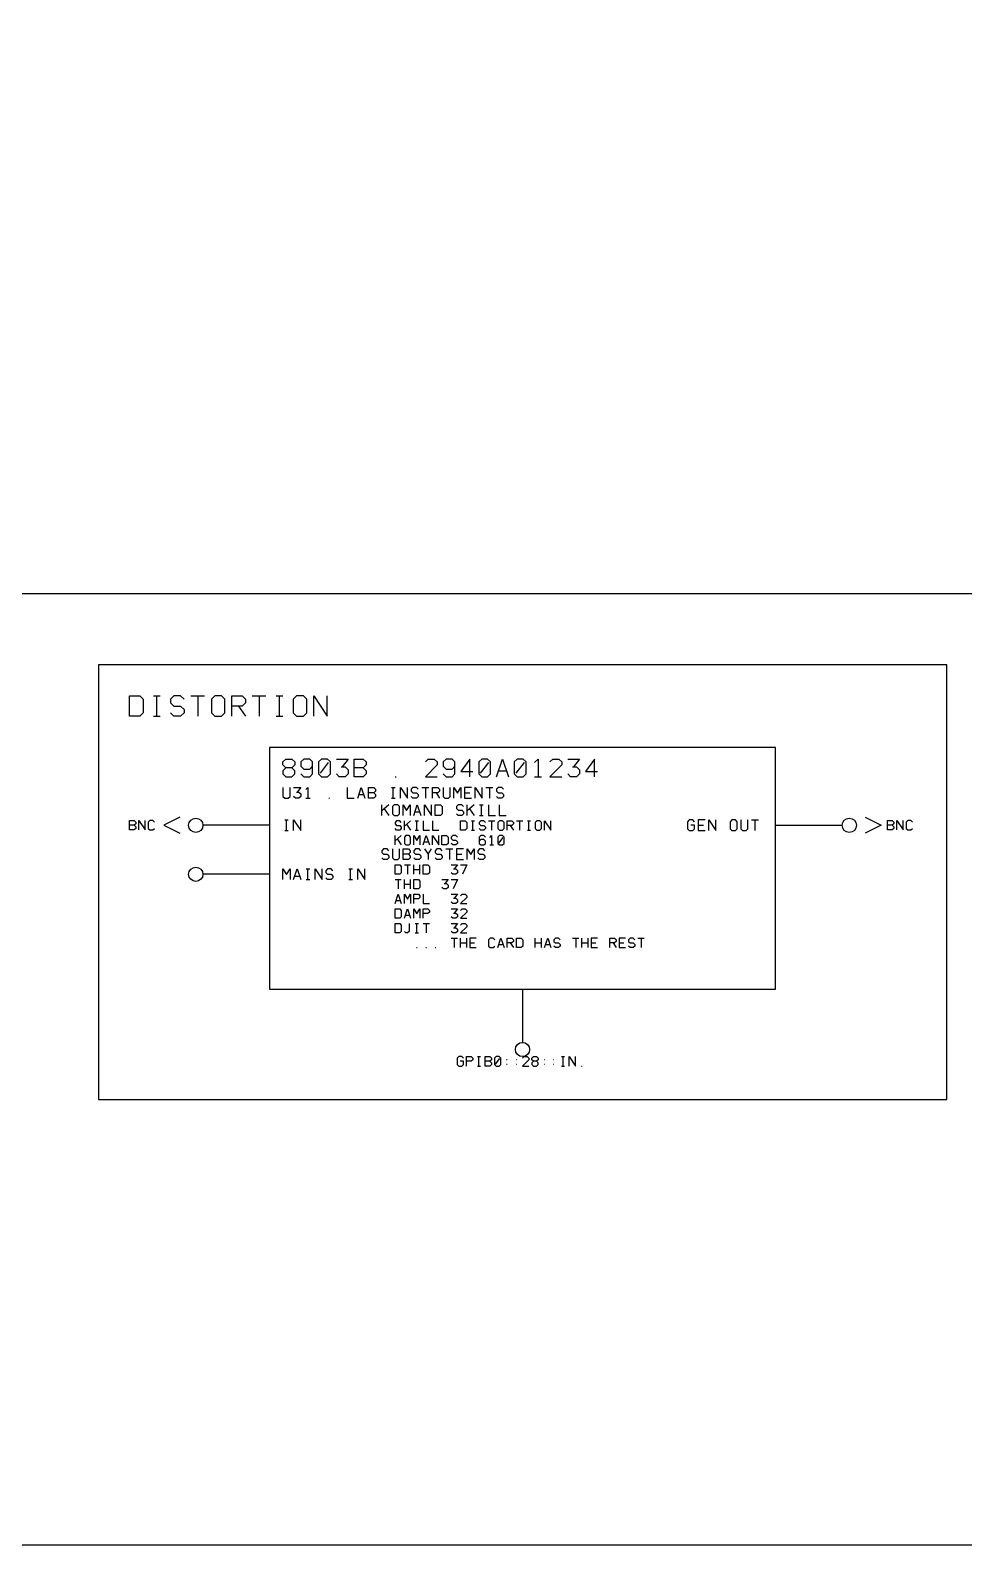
# Model space of a CAD drawing. Header units: millimetres. Extents: x 10 to 2534, y 10 to 1372.
# Drawn here: x 816.8 to 1026.6, y 9.6 to 350 of the extents above; entities that cross this region are included whole.
import ezdxf

# ---------------------------------------------------------------- set-up
doc = ezdxf.new("R2010")
doc.units = ezdxf.units.MM
for name, color, linetype, lineweight in [('DEVICE', 7, 'CONTINUOUS', 25), ('GROUP', 6, 'CONTINUOUS', 25), ('LABEL', 8, 'CONTINUOUS', 25), ('PANE', 250, 'CONTINUOUS', 25), ('POINT', 4, 'CONTINUOUS', 25), ('PORT_BUS', 5, 'CONTINUOUS', 25), ('PORT_IN', 3, 'CONTINUOUS', 25), ('PORT_OUT', 30, 'CONTINUOUS', 25), ('PORTAL', 2, 'CONTINUOUS', 25), ('SHEET', 7, 'CONTINUOUS', 25)]:
    doc.layers.add(name, color=color, linetype=linetype, lineweight=lineweight)

msp = doc.modelspace()

# ---------------------------------------------------------------- linework, layer by layer
at = {"layer": 'DEVICE'}
msp.add_lwpolyline([(870.6, 134.5), (984.3, 134.5), (984.3, 188.8), (870.6, 188.8)], close=True, dxfattribs=at)
at = {"layer": 'GROUP'}
for points in [[(24, 223.4), (1535.9, 223.4), (1535.9, 1327.2), (24, 1327.2)], [(832.1, 109.7), (1022.8, 109.7), (1022.8, 207.4), (832.1, 207.4)]]:
    msp.add_lwpolyline(points, close=True, dxfattribs=at)
for points in [[(839.1, 195.8), (839.1, 200.4), (841.4, 200.4), (842.166667, 199.633333), (842.166667, 196.566667), (841.4, 195.8), (839.1, 195.8)], [(844.466667, 200.4), (846, 200.4)], [(845.233333, 195.8), (845.233333, 200.4)], [(851.366667, 199.633333), (850.6, 200.4), (849.066667, 200.4), (848.3, 199.633333), (848.3, 198.866667), (849.066667, 198.1), (850.6, 198.1), (851.366667, 197.333333), (851.366667, 196.566667), (850.6, 195.8), (849.066667, 195.8), (848.3, 196.566667)], [(852.9, 200.4), (855.966667, 200.4)], [(854.433333, 200.4), (854.433333, 195.8)], [(858.266667, 195.8), (859.8, 195.8), (860.566667, 196.566667), (860.566667, 199.633333), (859.8, 200.4), (858.266667, 200.4), (857.5, 199.633333), (857.5, 196.566667), (858.266667, 195.8)], [(862.1, 195.8), (862.1, 200.4), (864.4, 200.4), (865.166667, 199.633333), (865.166667, 198.866667), (864.4, 198.1), (862.1, 198.1)], [(863.633333, 198.1), (865.166667, 195.8)], [(866.7, 200.4), (869.766667, 200.4)], [(868.233333, 200.4), (868.233333, 195.8)], [(872.066667, 200.4), (873.6, 200.4)], [(872.833333, 195.8), (872.833333, 200.4)], [(876.666667, 195.8), (878.2, 195.8), (878.966667, 196.566667), (878.966667, 199.633333), (878.2, 200.4), (876.666667, 200.4), (875.9, 199.633333), (875.9, 196.566667), (876.666667, 195.8)], [(880.5, 195.8), (880.5, 200.4), (883.566667, 195.8), (883.566667, 200.4)], [(844.466667, 195.8), (846, 195.8)], [(872.066667, 195.8), (873.6, 195.8)]]:
    msp.add_lwpolyline(points, dxfattribs=at)
at = {"layer": 'LABEL'}
for points in [[(874.266667, 184.2), (873.6, 184.866667), (873.6, 185.533333), (874.266667, 186.2), (875.6, 186.2), (876.266667, 185.533333), (876.266667, 184.866667), (875.6, 184.2), (874.266667, 184.2), (873.6, 183.533333), (873.6, 182.866667), (874.266667, 182.2), (875.6, 182.2), (876.266667, 182.866667), (876.266667, 183.533333), (875.6, 184.2)], [(877.6, 182.866667), (878.266667, 182.2), (879.6, 182.2), (880.266667, 182.866667), (880.266667, 185.533333), (879.6, 186.2), (878.266667, 186.2), (877.6, 185.533333), (877.6, 184.6), (878.266667, 183.933333), (879.6, 183.933333), (880.266667, 184.6)], [(882.266667, 182.2), (883.6, 182.2), (884.266667, 182.866667), (884.266667, 185.533333), (883.6, 186.2), (882.266667, 186.2), (881.6, 185.533333), (881.6, 182.866667), (882.266667, 182.2)], [(882, 183), (883.866667, 185.4)], [(885.6, 186.2), (888.266667, 186.2), (886.933333, 184.466667)], [(886.666667, 184.466667), (887.6, 184.466667), (888.266667, 183.8), (888.266667, 182.866667), (887.6, 182.2), (886.266667, 182.2), (885.6, 182.866667)], [(889.6, 182.2), (889.6, 186.2), (891.6, 186.2), (892.266667, 185.533333), (892.266667, 184.866667), (891.6, 184.2), (889.6, 184.2)], [(891.6, 184.2), (892.266667, 183.533333), (892.266667, 182.866667), (891.6, 182.2), (889.6, 182.2)], [(905.6, 185.533333), (906.266667, 186.2), (907.6, 186.2), (908.266667, 185.533333), (908.266667, 184.866667), (905.6, 182.2), (908.266667, 182.2)], [(909.6, 182.866667), (910.266667, 182.2), (911.6, 182.2), (912.266667, 182.866667), (912.266667, 185.533333), (911.6, 186.2), (910.266667, 186.2), (909.6, 185.533333), (909.6, 184.6), (910.266667, 183.933333), (911.6, 183.933333), (912.266667, 184.6)], [(915.6, 182.2), (915.6, 186.2), (913.6, 183.4), (916.266667, 183.4)], [(918.266667, 182.2), (919.6, 182.2), (920.266667, 182.866667), (920.266667, 185.533333), (919.6, 186.2), (918.266667, 186.2), (917.6, 185.533333), (917.6, 182.866667), (918.266667, 182.2)], [(918, 183), (919.866667, 185.4)], [(921.6, 182.2), (922.933333, 186.2), (924.266667, 182.2)], [(926.266667, 182.2), (927.6, 182.2), (928.266667, 182.866667), (928.266667, 185.533333), (927.6, 186.2), (926.266667, 186.2), (925.6, 185.533333), (925.6, 182.866667), (926.266667, 182.2)], [(926, 183), (927.866667, 185.4)], [(930.133333, 185.4), (930.933333, 186.2), (930.933333, 182.2)], [(933.6, 185.533333), (934.266667, 186.2), (935.6, 186.2), (936.266667, 185.533333), (936.266667, 184.866667), (933.6, 182.2), (936.266667, 182.2)], [(937.6, 186.2), (940.266667, 186.2), (938.933333, 184.466667)], [(938.666667, 184.466667), (939.6, 184.466667), (940.266667, 183.8), (940.266667, 182.866667), (939.6, 182.2), (938.266667, 182.2), (937.6, 182.866667)], [(943.6, 182.2), (943.6, 186.2), (941.6, 183.4), (944.266667, 183.4)], [(898.8, 182.2), (899.066667, 182.2)], [(922.066667, 183.533333), (923.8, 183.533333)], [(930.133333, 182.2), (931.733333, 182.2)], [(873.6, 179.8), (873.6, 177.8), (874, 177.4), (874.8, 177.4), (875.2, 177.8), (875.2, 179.8)], [(876, 179.8), (877.6, 179.8), (876.8, 178.76)], [(876.64, 178.76), (877.2, 178.76), (877.6, 178.36), (877.6, 177.8), (877.2, 177.4), (876.4, 177.4), (876, 177.8)], [(878.72, 179.32), (879.2, 179.8), (879.2, 177.4)], [(878.72, 177.4), (879.68, 177.4)], [(883.92, 177.4), (884.08, 177.4)], [(888, 179.8), (888, 177.4), (889.6, 177.4)], [(890.4, 177.4), (891.2, 179.8), (892, 177.4)], [(890.68, 178.2), (891.72, 178.2)], [(892.8, 177.4), (892.8, 179.8), (894, 179.8), (894.4, 179.4), (894.4, 179), (894, 178.6), (892.8, 178.6)], [(894, 178.6), (894.4, 178.2), (894.4, 177.8), (894, 177.4), (892.8, 177.4)], [(898, 179.8), (898.8, 179.8)], [(898, 177.4), (898.8, 177.4)], [(898.4, 177.4), (898.4, 179.8)], [(900, 177.4), (900, 179.8), (901.6, 177.4), (901.6, 179.8)], [(904, 179.4), (903.6, 179.8), (902.8, 179.8), (902.4, 179.4), (902.4, 179), (902.8, 178.6), (903.6, 178.6), (904, 178.2), (904, 177.8), (903.6, 177.4), (902.8, 177.4), (902.4, 177.8)], [(904.8, 179.8), (906.4, 179.8)], [(905.6, 179.8), (905.6, 177.4)], [(907.2, 177.4), (907.2, 179.8), (908.4, 179.8), (908.8, 179.4), (908.8, 179), (908.4, 178.6), (907.2, 178.6)], [(908, 178.6), (908.8, 177.4)], [(909.6, 179.8), (909.6, 177.8), (910, 177.4), (910.8, 177.4), (911.2, 177.8), (911.2, 179.8)], [(912, 177.4), (912, 179.8), (912.8, 178.52), (913.6, 179.8), (913.6, 177.4)], [(916, 179.8), (914.4, 179.8), (914.4, 177.4), (916, 177.4)], [(914.4, 178.6), (915.6, 178.6)], [(916.8, 177.4), (916.8, 179.8), (918.4, 177.4), (918.4, 179.8)], [(919.2, 179.8), (920.8, 179.8)], [(920, 179.8), (920, 177.4)], [(923.2, 179.4), (922.8, 179.8), (922, 179.8), (921.6, 179.4), (921.6, 179), (922, 178.6), (922.8, 178.6), (923.2, 178.2), (923.2, 177.8), (922.8, 177.4), (922, 177.4), (921.6, 177.8)], [(874, 172.5), (874.8, 172.5)], [(874.4, 170.1), (874.4, 172.5)], [(876, 170.1), (876, 172.5), (877.6, 170.1), (877.6, 172.5)], [(966.1, 172.1), (965.7, 172.5), (964.9, 172.5), (964.5, 172.1), (964.5, 170.5), (964.9, 170.1), (965.7, 170.1), (966.1, 170.5), (966.1, 171.3), (965.3, 171.3)], [(968.5, 172.5), (966.9, 172.5), (966.9, 170.1), (968.5, 170.1)], [(966.9, 171.3), (968.1, 171.3)], [(969.3, 170.1), (969.3, 172.5), (970.9, 170.1), (970.9, 172.5)], [(974.5, 170.1), (975.3, 170.1), (975.7, 170.5), (975.7, 172.1), (975.3, 172.5), (974.5, 172.5), (974.1, 172.1), (974.1, 170.5), (974.5, 170.1)], [(976.5, 172.5), (976.5, 170.5), (976.9, 170.1), (977.7, 170.1), (978.1, 170.5), (978.1, 172.5)], [(978.9, 172.5), (980.5, 172.5)], [(979.7, 172.5), (979.7, 170.1)], [(874, 170.1), (874.8, 170.1)], [(873.6, 159.1), (873.6, 161.5), (874.4, 160.22), (875.2, 161.5), (875.2, 159.1)], [(876, 159.1), (876.8, 161.5), (877.6, 159.1)], [(878.8, 161.5), (879.6, 161.5)], [(879.2, 159.1), (879.2, 161.5)], [(880.8, 159.1), (880.8, 161.5), (882.4, 159.1), (882.4, 161.5)], [(884.8, 161.1), (884.4, 161.5), (883.6, 161.5), (883.2, 161.1), (883.2, 160.7), (883.6, 160.3), (884.4, 160.3), (884.8, 159.9), (884.8, 159.5), (884.4, 159.1), (883.6, 159.1), (883.2, 159.5)], [(888.4, 161.5), (889.2, 161.5)], [(888.8, 159.1), (888.8, 161.5)], [(890.4, 159.1), (890.4, 161.5), (892, 159.1), (892, 161.5)], [(876.28, 159.9), (877.32, 159.9)], [(878.8, 159.1), (879.6, 159.1)], [(888.4, 159.1), (889.2, 159.1)], [(914.15, 118.95), (913.8, 119.3), (913.1, 119.3), (912.75, 118.95), (912.75, 117.55), (913.1, 117.2), (913.8, 117.2), (914.15, 117.55), (914.15, 118.25), (913.45, 118.25)], [(914.85, 117.2), (914.85, 119.3), (915.9, 119.3), (916.25, 118.95), (916.25, 118.6), (915.9, 118.25), (914.85, 118.25)], [(917.3, 119.3), (918, 119.3)], [(917.65, 117.2), (917.65, 119.3)], [(919.05, 117.2), (919.05, 119.3), (920.1, 119.3), (920.45, 118.95), (920.45, 118.6), (920.1, 118.25), (919.05, 118.25)], [(921.5, 117.2), (922.2, 117.2), (922.55, 117.55), (922.55, 118.95), (922.2, 119.3), (921.5, 119.3), (921.15, 118.95), (921.15, 117.55), (921.5, 117.2)], [(927.45, 118.95), (927.8, 119.3), (928.5, 119.3), (928.85, 118.95), (928.85, 118.6), (927.45, 117.2), (928.85, 117.2)], [(929.9, 118.25), (929.55, 118.6), (929.55, 118.95), (929.9, 119.3), (930.6, 119.3), (930.95, 118.95), (930.95, 118.6), (930.6, 118.25), (929.9, 118.25), (929.55, 117.9), (929.55, 117.55), (929.9, 117.2), (930.6, 117.2), (930.95, 117.55), (930.95, 117.9), (930.6, 118.25)], [(936.2, 119.3), (936.9, 119.3)], [(936.55, 117.2), (936.55, 119.3)], [(937.95, 117.2), (937.95, 119.3), (939.35, 117.2), (939.35, 119.3)], [(917.3, 117.2), (918, 117.2)], [(920.1, 118.25), (920.45, 117.9), (920.45, 117.55), (920.1, 117.2), (919.05, 117.2)], [(921.36, 117.62), (922.34, 118.88)], [(923.88, 118.67), (924.02, 118.67)], [(923.88, 117.62), (924.02, 117.62)], [(925.98, 118.67), (926.12, 118.67)], [(925.98, 117.62), (926.12, 117.62)], [(932.28, 118.67), (932.42, 118.67)], [(932.28, 117.62), (932.42, 117.62)], [(934.38, 118.67), (934.52, 118.67)], [(934.38, 117.62), (934.52, 117.62)], [(936.2, 117.2), (936.9, 117.2)], [(940.68, 117.2), (940.82, 117.2)]]:
    msp.add_lwpolyline(points, dxfattribs=at)
at = {"layer": 'PANE'}
for points in [[(895.8, 173.5), (895.8, 175.9)], [(897.4, 175.9), (895.8, 174.54)], [(896.36, 175.02), (897.4, 173.5)], [(898.6, 173.5), (899.4, 173.5), (899.8, 173.9), (899.8, 175.5), (899.4, 175.9), (898.6, 175.9), (898.2, 175.5), (898.2, 173.9), (898.6, 173.5)], [(900.6, 173.5), (900.6, 175.9), (901.4, 174.62), (902.2, 175.9), (902.2, 173.5)], [(903, 173.5), (903.8, 175.9), (904.6, 173.5)], [(903.28, 174.3), (904.32, 174.3)], [(905.4, 173.5), (905.4, 175.9), (907, 173.5), (907, 175.9)], [(907.8, 173.5), (907.8, 175.9), (909, 175.9), (909.4, 175.5), (909.4, 173.9), (909, 173.5), (907.8, 173.5)], [(914.2, 175.5), (913.8, 175.9), (913, 175.9), (912.6, 175.5), (912.6, 175.1), (913, 174.7), (913.8, 174.7), (914.2, 174.3), (914.2, 173.9), (913.8, 173.5), (913, 173.5), (912.6, 173.9)], [(915, 173.5), (915, 175.9)], [(916.6, 175.9), (915, 174.54)], [(915.56, 175.02), (916.6, 173.5)], [(917.8, 175.9), (918.6, 175.9)], [(918.2, 173.5), (918.2, 175.9)], [(919.8, 175.9), (919.8, 173.5), (921.4, 173.5)], [(922.2, 175.9), (922.2, 173.5), (923.8, 173.5)], [(900.2, 171.95), (899.85, 172.3), (899.15, 172.3), (898.8, 171.95), (898.8, 171.6), (899.15, 171.25), (899.85, 171.25), (900.2, 170.9), (900.2, 170.55), (899.85, 170.2), (899.15, 170.2), (898.8, 170.55)], [(900.9, 170.2), (900.9, 172.3)], [(902.3, 172.3), (900.9, 171.11)], [(901.39, 171.53), (902.3, 170.2)], [(903.35, 172.3), (904.05, 172.3)], [(903.35, 170.2), (904.05, 170.2)], [(903.7, 170.2), (903.7, 172.3)], [(905.1, 172.3), (905.1, 170.2), (906.5, 170.2)], [(907.2, 172.3), (907.2, 170.2), (908.6, 170.2)], [(913.5, 170.2), (913.5, 172.3), (914.55, 172.3), (914.9, 171.95), (914.9, 170.55), (914.55, 170.2), (913.5, 170.2)], [(915.95, 172.3), (916.65, 172.3)], [(915.95, 170.2), (916.65, 170.2)], [(916.3, 170.2), (916.3, 172.3)], [(919.1, 171.95), (918.75, 172.3), (918.05, 172.3), (917.7, 171.95), (917.7, 171.6), (918.05, 171.25), (918.75, 171.25), (919.1, 170.9), (919.1, 170.55), (918.75, 170.2), (918.05, 170.2), (917.7, 170.55)], [(917.8, 173.5), (918.6, 173.5)], [(919.8, 172.3), (921.2, 172.3)], [(920.5, 172.3), (920.5, 170.2)], [(922.25, 170.2), (922.95, 170.2), (923.3, 170.55), (923.3, 171.95), (922.95, 172.3), (922.25, 172.3), (921.9, 171.95), (921.9, 170.55), (922.25, 170.2)], [(924, 170.2), (924, 172.3), (925.05, 172.3), (925.4, 171.95), (925.4, 171.6), (925.05, 171.25), (924, 171.25)], [(924.7, 171.25), (925.4, 170.2)], [(926.1, 172.3), (927.5, 172.3)], [(926.8, 172.3), (926.8, 170.2)], [(928.55, 172.3), (929.25, 172.3)], [(928.55, 170.2), (929.25, 170.2)], [(928.9, 170.2), (928.9, 172.3)], [(930.65, 170.2), (931.35, 170.2), (931.7, 170.55), (931.7, 171.95), (931.35, 172.3), (930.65, 172.3), (930.3, 171.95), (930.3, 170.55), (930.65, 170.2)], [(932.4, 170.2), (932.4, 172.3), (933.8, 170.2), (933.8, 172.3)], [(898.8, 166.9), (898.8, 169)], [(900.2, 169), (898.8, 167.81)], [(899.29, 168.23), (900.2, 166.9)], [(901.25, 166.9), (901.95, 166.9), (902.3, 167.25), (902.3, 168.65), (901.95, 169), (901.25, 169), (900.9, 168.65), (900.9, 167.25), (901.25, 166.9)], [(903, 166.9), (903, 169), (903.7, 167.88), (904.4, 169), (904.4, 166.9)], [(905.1, 166.9), (905.8, 169), (906.5, 166.9)], [(905.345, 167.6), (906.255, 167.6)], [(907.2, 166.9), (907.2, 169), (908.6, 166.9), (908.6, 169)], [(909.3, 166.9), (909.3, 169), (910.35, 169), (910.7, 168.65), (910.7, 167.25), (910.35, 166.9), (909.3, 166.9)], [(912.8, 168.65), (912.45, 169), (911.75, 169), (911.4, 168.65), (911.4, 168.3), (911.75, 167.95), (912.45, 167.95), (912.8, 167.6), (912.8, 167.25), (912.45, 166.9), (911.75, 166.9), (911.4, 167.25)], [(919.1, 168.65), (918.75, 169), (918.05, 169), (917.7, 168.65), (917.7, 167.25), (918.05, 166.9), (918.75, 166.9), (919.1, 167.25), (919.1, 167.74), (918.75, 168.09), (918.05, 168.09), (917.7, 167.74)], [(920.08, 168.58), (920.5, 169), (920.5, 166.9)], [(920.08, 166.9), (920.92, 166.9)], [(922.25, 166.9), (922.95, 166.9), (923.3, 167.25), (923.3, 168.65), (922.95, 169), (922.25, 169), (921.9, 168.65), (921.9, 167.25), (922.25, 166.9)], [(922.11, 167.32), (923.09, 168.58)], [(897.4, 165.6), (897, 166), (896.2, 166), (895.8, 165.6), (895.8, 165.2), (896.2, 164.8), (897, 164.8), (897.4, 164.4), (897.4, 164), (897, 163.6), (896.2, 163.6), (895.8, 164)], [(898.2, 166), (898.2, 164), (898.6, 163.6), (899.4, 163.6), (899.8, 164), (899.8, 166)], [(900.6, 163.6), (900.6, 166), (901.8, 166), (902.2, 165.6), (902.2, 165.2), (901.8, 164.8), (900.6, 164.8)], [(901.8, 164.8), (902.2, 164.4), (902.2, 164), (901.8, 163.6), (900.6, 163.6)], [(904.6, 165.6), (904.2, 166), (903.4, 166), (903, 165.6), (903, 165.2), (903.4, 164.8), (904.2, 164.8), (904.6, 164.4), (904.6, 164), (904.2, 163.6), (903.4, 163.6), (903, 164)], [(905.4, 166), (906.2, 164.8), (907, 166)], [(906.2, 164.8), (906.2, 163.6)], [(909.4, 165.6), (909, 166), (908.2, 166), (907.8, 165.6), (907.8, 165.2), (908.2, 164.8), (909, 164.8), (909.4, 164.4), (909.4, 164), (909, 163.6), (908.2, 163.6), (907.8, 164)], [(910.2, 166), (911.8, 166)], [(911, 166), (911, 163.6)], [(914.2, 166), (912.6, 166), (912.6, 163.6), (914.2, 163.6)], [(912.6, 164.8), (913.8, 164.8)], [(915, 163.6), (915, 166), (915.8, 164.72), (916.6, 166), (916.6, 163.6)], [(919, 165.6), (918.6, 166), (917.8, 166), (917.4, 165.6), (917.4, 165.2), (917.8, 164.8), (918.6, 164.8), (919, 164.4), (919, 164), (918.6, 163.6), (917.8, 163.6), (917.4, 164)], [(898.8, 160.3), (898.8, 162.4), (899.85, 162.4), (900.2, 162.05), (900.2, 160.65), (899.85, 160.3), (898.8, 160.3)], [(900.9, 162.4), (902.3, 162.4)], [(901.6, 162.4), (901.6, 160.3)], [(903, 160.3), (903, 162.4)], [(903, 161.35), (904.4, 161.35)], [(904.4, 160.3), (904.4, 162.4)], [(905.1, 160.3), (905.1, 162.4), (906.15, 162.4), (906.5, 162.05), (906.5, 160.65), (906.15, 160.3), (905.1, 160.3)], [(911.4, 162.4), (912.8, 162.4), (912.1, 161.49)], [(911.96, 161.49), (912.45, 161.49), (912.8, 161.14), (912.8, 160.65), (912.45, 160.3), (911.75, 160.3), (911.4, 160.65)], [(913.5, 162.4), (914.9, 162.4), (913.92, 160.3)], [(898.8, 159.1), (900.2, 159.1)], [(899.5, 159.1), (899.5, 157)], [(900.9, 157), (900.9, 159.1)], [(900.9, 158.05), (902.3, 158.05)], [(902.3, 157), (902.3, 159.1)], [(903, 157), (903, 159.1), (904.05, 159.1), (904.4, 158.75), (904.4, 157.35), (904.05, 157), (903, 157)], [(909.3, 159.1), (910.7, 159.1), (910, 158.19)], [(909.86, 158.19), (910.35, 158.19), (910.7, 157.84), (910.7, 157.35), (910.35, 157), (909.65, 157), (909.3, 157.35)], [(911.4, 159.1), (912.8, 159.1), (911.82, 157)], [(898.8, 153.7), (899.5, 155.8), (900.2, 153.7)], [(899.045, 154.4), (899.955, 154.4)], [(900.9, 153.7), (900.9, 155.8), (901.6, 154.68), (902.3, 155.8), (902.3, 153.7)], [(903, 153.7), (903, 155.8), (904.05, 155.8), (904.4, 155.45), (904.4, 155.1), (904.05, 154.75), (903, 154.75)], [(905.1, 155.8), (905.1, 153.7), (906.5, 153.7)], [(911.4, 155.8), (912.8, 155.8), (912.1, 154.89)], [(911.96, 154.89), (912.45, 154.89), (912.8, 154.54), (912.8, 154.05), (912.45, 153.7), (911.75, 153.7), (911.4, 154.05)], [(913.5, 155.45), (913.85, 155.8), (914.55, 155.8), (914.9, 155.45), (914.9, 155.1), (913.5, 153.7), (914.9, 153.7)], [(898.8, 150.4), (898.8, 152.5), (899.85, 152.5), (900.2, 152.15), (900.2, 150.75), (899.85, 150.4), (898.8, 150.4)], [(900.9, 150.4), (901.6, 152.5), (902.3, 150.4)], [(901.145, 151.1), (902.055, 151.1)], [(903, 150.4), (903, 152.5), (903.7, 151.38), (904.4, 152.5), (904.4, 150.4)], [(905.1, 150.4), (905.1, 152.5), (906.15, 152.5), (906.5, 152.15), (906.5, 151.8), (906.15, 151.45), (905.1, 151.45)], [(911.4, 152.5), (912.8, 152.5), (912.1, 151.59)], [(911.96, 151.59), (912.45, 151.59), (912.8, 151.24), (912.8, 150.75), (912.45, 150.4), (911.75, 150.4), (911.4, 150.75)], [(913.5, 152.15), (913.85, 152.5), (914.55, 152.5), (914.9, 152.15), (914.9, 151.8), (913.5, 150.4), (914.9, 150.4)], [(898.8, 147.1), (898.8, 149.2), (899.85, 149.2), (900.2, 148.85), (900.2, 147.45), (899.85, 147.1), (898.8, 147.1)], [(901.95, 149.2), (901.95, 147.45), (901.6, 147.1), (901.25, 147.1), (900.9, 147.45)], [(903.35, 149.2), (904.05, 149.2)], [(903.35, 147.1), (904.05, 147.1)], [(903.7, 147.1), (903.7, 149.2)], [(905.1, 149.2), (906.5, 149.2)], [(905.8, 149.2), (905.8, 147.1)], [(911.4, 149.2), (912.8, 149.2), (912.1, 148.29)], [(911.96, 148.29), (912.45, 148.29), (912.8, 147.94), (912.8, 147.45), (912.45, 147.1), (911.75, 147.1), (911.4, 147.45)], [(913.5, 148.85), (913.85, 149.2), (914.55, 149.2), (914.9, 148.85), (914.9, 148.5), (913.5, 147.1), (914.9, 147.1)], [(903.63, 143.8), (903.77, 143.8)], [(905.73, 143.8), (905.87, 143.8)], [(907.83, 143.8), (907.97, 143.8)], [(911.4, 145.9), (912.8, 145.9)], [(912.1, 145.9), (912.1, 143.8)], [(913.5, 143.8), (913.5, 145.9)], [(913.5, 144.85), (914.9, 144.85)], [(914.9, 143.8), (914.9, 145.9)], [(917, 145.9), (915.6, 145.9), (915.6, 143.8), (917, 143.8)], [(915.6, 144.85), (916.65, 144.85)], [(921.2, 145.55), (920.85, 145.9), (920.15, 145.9), (919.8, 145.55), (919.8, 144.15), (920.15, 143.8), (920.85, 143.8), (921.2, 144.15)], [(921.9, 143.8), (922.6, 145.9), (923.3, 143.8)], [(922.145, 144.5), (923.055, 144.5)], [(924, 143.8), (924, 145.9), (925.05, 145.9), (925.4, 145.55), (925.4, 145.2), (925.05, 144.85), (924, 144.85)], [(924.7, 144.85), (925.4, 143.8)], [(926.1, 143.8), (926.1, 145.9), (927.15, 145.9), (927.5, 145.55), (927.5, 144.15), (927.15, 143.8), (926.1, 143.8)], [(930.3, 143.8), (930.3, 145.9)], [(930.3, 144.85), (931.7, 144.85)], [(931.7, 143.8), (931.7, 145.9)], [(932.4, 143.8), (933.1, 145.9), (933.8, 143.8)], [(932.645, 144.5), (933.555, 144.5)], [(935.9, 145.55), (935.55, 145.9), (934.85, 145.9), (934.5, 145.55), (934.5, 145.2), (934.85, 144.85), (935.55, 144.85), (935.9, 144.5), (935.9, 144.15), (935.55, 143.8), (934.85, 143.8), (934.5, 144.15)], [(938.7, 145.9), (940.1, 145.9)], [(939.4, 145.9), (939.4, 143.8)], [(940.8, 143.8), (940.8, 145.9)], [(940.8, 144.85), (942.2, 144.85)], [(942.2, 143.8), (942.2, 145.9)], [(944.3, 145.9), (942.9, 145.9), (942.9, 143.8), (944.3, 143.8)], [(942.9, 144.85), (943.95, 144.85)], [(947.1, 143.8), (947.1, 145.9), (948.15, 145.9), (948.5, 145.55), (948.5, 145.2), (948.15, 144.85), (947.1, 144.85)], [(947.8, 144.85), (948.5, 143.8)], [(950.6, 145.9), (949.2, 145.9), (949.2, 143.8), (950.6, 143.8)], [(949.2, 144.85), (950.25, 144.85)], [(952.7, 145.55), (952.35, 145.9), (951.65, 145.9), (951.3, 145.55), (951.3, 145.2), (951.65, 144.85), (952.35, 144.85), (952.7, 144.5), (952.7, 144.15), (952.35, 143.8), (951.65, 143.8), (951.3, 144.15)], [(953.4, 145.9), (954.8, 145.9)], [(954.1, 145.9), (954.1, 143.8)]]:
    msp.add_lwpolyline(points, dxfattribs=at)
at = {"layer": 'POINT'}
for centre in [(854, 171.3), (1000.9, 171.3), (854, 160.3), (927.45, 120.9)]:
    msp.add_circle(centre, 1.6, dxfattribs=at)
at = {"layer": 'PORT_BUS'}
msp.add_line((927.45, 134.5), (927.45, 122.5), dxfattribs=at)
at = {"layer": 'PORT_IN'}
for p, q in [((870.6, 171.3), (855.6, 171.3)), ((870.6, 160.3), (855.6, 160.3))]:
    msp.add_line(p, q, dxfattribs=at)
at = {"layer": 'PORT_OUT'}
msp.add_line((984.3, 171.3), (999.3, 171.3), dxfattribs=at)
at = {"layer": 'PORTAL'}
for points in [[(839.1, 170.25), (839.1, 172.35), (840.15, 172.35), (840.5, 172), (840.5, 171.65), (840.15, 171.3), (839.1, 171.3)], [(840.15, 171.3), (840.5, 170.95), (840.5, 170.6), (840.15, 170.25), (839.1, 170.25)], [(841.2, 170.25), (841.2, 172.35), (842.6, 170.25), (842.6, 172.35)], [(844.7, 172), (844.35, 172.35), (843.65, 172.35), (843.3, 172), (843.3, 170.6), (843.65, 170.25), (844.35, 170.25), (844.7, 170.6)], [(850.4, 173.1), (846.8, 171.3), (850.4, 169.5)], [(1004.5, 173.1), (1008.1, 171.3), (1004.5, 169.5)], [(1009.5, 170.25), (1009.5, 172.35), (1010.55, 172.35), (1010.9, 172), (1010.9, 171.65), (1010.55, 171.3), (1009.5, 171.3)], [(1010.55, 171.3), (1010.9, 170.95), (1010.9, 170.6), (1010.55, 170.25), (1009.5, 170.25)], [(1011.6, 170.25), (1011.6, 172.35), (1013, 170.25), (1013, 172.35)], [(1015.1, 172), (1014.75, 172.35), (1014.05, 172.35), (1013.7, 172), (1013.7, 170.6), (1014.05, 170.25), (1014.75, 170.25), (1015.1, 170.6)]]:
    msp.add_lwpolyline(points, dxfattribs=at)
at = {"layer": 'SHEET'}
msp.add_lwpolyline([(9.6, 9.6), (2534.5, 9.6), (2534.5, 1371.6), (9.6, 1371.6)], close=True, dxfattribs=at)

doc.saveas('drawing.dxf')
